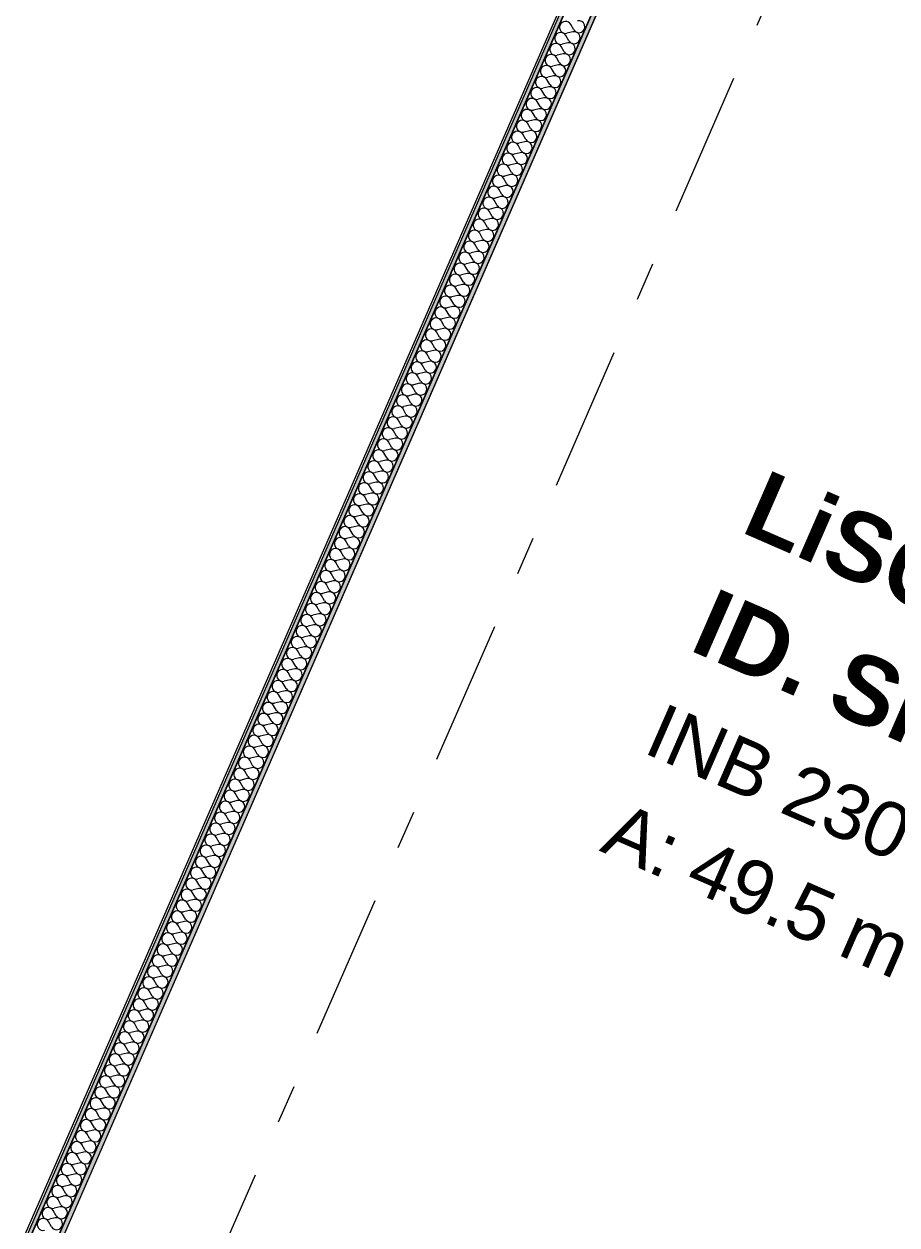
# Model space of a CAD drawing. Header units: millimetres. Extents: x -50172 to 68897, y -80883 to 956680.
# Drawn here: x 7105 to 10295, y -33527 to -29136 of the extents above; entities that cross this region are included whole.
import ezdxf
from ezdxf.enums import TextEntityAlignment as Align

# ---------------------------------------------------------------- set-up
doc = ezdxf.new("R2010")
doc.units = ezdxf.units.MM
doc.header["$MEASUREMENT"] = 0
doc.linetypes.add('Double Dashed', pattern=[1093.611073, 529.166651, -211.666656, 141.111112, -211.666656])
for name, color, linetype in [('New_A-15-MG_Structural_Grid_Phase_2', 7, 'Continuous'), ('New_A-25-M_Wall_Int', 7, 'Continuous'), ('New_A-35-M_FFE-Zone', 7, 'Continuous')]:
    doc.layers.add(name, color=color, linetype=linetype)
for name, color, linetype, lineweight, true_color in [('New_A-15-MG_Structural_Grid_Phase_2_Pen_No__222', 7, 'Continuous', 13, 0x65af33), ('New_A-25-M_Wall_Int_Pen_No__107', 7, 'Continuous', 15, 0xa6a6a6), ('New_A-35-M_FFE-Zone_Pen_No__74', 7, 'Continuous', 20, 0x606060)]:
    doc.layers.add(name, color=color, linetype=linetype, lineweight=lineweight, true_color=true_color)
doc.layers.add('New_A-25-M_Wall_Int_Pen_No__1', color=7, linetype='Continuous', lineweight=13)
doc.layers.add('New_ArchiCAD Zone Stamps_Pen_No__9', color=7, linetype='Continuous', lineweight=13)
doc.styles.add('GENERATED_STYLE_2', font='')
doc.styles.add('GENERATED_STYLE_3', font='')
doc.styles.add('GENERATED_STYLE_4', font='')
doc.styles.get('GENERATED_STYLE_2').set_extended_font_data('Arial', bold=True)
doc.styles.get('GENERATED_STYLE_3').set_extended_font_data('Arial')
doc.styles.get('GENERATED_STYLE_4').set_extended_font_data('Swis721 BT')

# ---------------------------------------------------------------- blocks, each defined once
blk = doc.blocks.new('Research Area_ member of academic staff_INB 2306_11_1', base_point=(5896.8, -30607.2))
at = {"layer": 'New_A-35-M_FFE-Zone_Pen_No__74', "linetype": 'Continuous'}
blk.add_line((5913.2, -36304.7), (10189.3, -26498.4), dxfattribs=at)
at = {"layer": 'New_ArchiCAD Zone Stamps_Pen_No__9'}
for tag, height, style, p in [('zoneNameLine2', 250, 'GENERATED_STYLE_2', (4497, -33436.6)), ('ROOM_NAME', 250, 'GENERATED_STYLE_2', (4064.8, -33248.1)), ('DUMMY_650', 200, 'GENERATED_STYLE_3', (5636.6, -32973.9)), ('measuredAreaCode', 200, 'GENERATED_STYLE_3', (5289.2, -33770.6)), ('ROOM_NUMBER', 200, 'GENERATED_STYLE_3', (4929.1, -33613.6)), ('DUMMY_651', 133.3, 'GENERATED_STYLE_3', (5758.4, -32679.3)), ('DUMMY_649', 200, 'GENERATED_STYLE_3', (5423.2, -33463.2))]:
    blk.add_attdef(tag, text='', height=height, rotation=66.4404, dxfattribs=dict(at, style=style)).set_placement(p, align=Align.TOP_LEFT)
blk = doc.blocks.new('LiSC Research_INB 2307_16_1', base_point=(11980.1, -31648))
at = {"layer": 'New_A-35-M_FFE-Zone_Pen_No__74', "linetype": 'Continuous'}
blk.add_line((10305.5, -26557.2), (6032.4, -36356.7), dxfattribs=at)
at = {"layer": 'New_ArchiCAD Zone Stamps_Pen_No__9'}
for tag, height, style, p in [('ROOM_NAME', 250, 'GENERATED_STYLE_2', (9818.8, -30761.7)), ('zoneNameLine2', 250, 'GENERATED_STYLE_2', (9630.4, -31193.8)), ('ROOM_NUMBER', 200, 'GENERATED_STYLE_3', (9441.9, -31614.5)), ('measuredAreaCode', 200, 'GENERATED_STYLE_3', (9284.9, -31974.6)), ('DUMMY_649', 200, 'GENERATED_STYLE_3', (9592.3, -32108.7)), ('DUMMY_650', 200, 'GENERATED_STYLE_3', (10081.6, -32322.1)), ('DUMMY_651', 133.3, 'GENERATED_STYLE_3', (10360.9, -32428.6))]:
    blk.add_attdef(tag, text='', height=height, rotation=336.4404, dxfattribs=dict(at, style=style)).set_placement(p, align=Align.TOP_LEFT)
blk = doc.blocks.new('*X290')
at = {"layer": 'New_A-25-M_Wall_Int_Pen_No__107', "linetype": 'Continuous'}
for p, q in [((9114, -29156.5), (9103.2, -29137.4)), ((9096.5, -29196.6), (9085.7, -29177.6)), ((9110.5, -29164.5), (9089.2, -29169.5)), ((9075.5, -29244.8), (9054.1, -29249.8)), ((9079, -29236.8), (9068.1, -29217.7)), ((9093, -29204.6), (9071.6, -29209.7)), ((9057.9, -29285), (9036.6, -29290)), ((9061.4, -29276.9), (9050.6, -29257.9)), ((9040.4, -29325.1), (9019.1, -29330.2)), ((9043.9, -29317.1), (9033.1, -29298)), ((9008.9, -29397.4), (8998.1, -29378.4)), ((9022.9, -29365.3), (9001.6, -29370.3)), ((9026.4, -29357.2), (9015.6, -29338.2)), ((8991.4, -29437.6), (8980.6, -29418.5)), ((9005.4, -29405.4), (8984.1, -29410.5)), ((8973.9, -29477.7), (8963.1, -29458.7)), ((8987.9, -29445.6), (8966.6, -29450.6)), ((8956.4, -29517.9), (8945.6, -29498.8)), ((8970.4, -29485.8), (8949.1, -29490.8)), ((8938.9, -29558), (8928.1, -29539)), ((8952.9, -29525.9), (8931.6, -29531)), ((8921.4, -29598.2), (8910.5, -29579.1)), ((8935.4, -29566.1), (8914, -29571.1)), ((8903.8, -29638.4), (8893, -29619.3)), ((8917.9, -29606.2), (8896.5, -29611.3)), ((8882.8, -29686.5), (8861.5, -29691.6)), ((8886.3, -29678.5), (8875.5, -29659.5)), ((8900.3, -29646.4), (8879, -29651.4)), ((8865.3, -29726.7), (8844, -29731.7)), ((8868.8, -29718.7), (8858, -29699.6)), ((8847.8, -29766.9), (8826.5, -29771.9)), ((8851.3, -29758.8), (8840.5, -29739.8)), ((8830.3, -29807), (8809, -29812.1)), ((8833.8, -29799), (8823, -29779.9)), ((8798.8, -29879.3), (8788, -29860.2)), ((8812.8, -29847.2), (8791.5, -29852.2)), ((8816.3, -29839.1), (8805.5, -29820.1)), ((8781.3, -29919.5), (8770.5, -29900.4)), ((8795.3, -29887.3), (8774, -29892.4)), ((8763.8, -29959.6), (8752.9, -29940.6)), ((8777.8, -29927.5), (8756.5, -29932.5)), ((8746.2, -29999.8), (8735.4, -29980.7)), ((8760.3, -29967.6), (8738.9, -29972.7)), ((8728.7, -30039.9), (8717.9, -30020.9)), ((8742.7, -30007.8), (8721.4, -30012.8)), ((8711.2, -30080.1), (8700.4, -30061)), ((8725.2, -30048), (8703.9, -30053)), ((8693.7, -30120.2), (8682.9, -30101.2)), ((8707.7, -30088.1), (8686.4, -30093.2)), ((8672.7, -30168.4), (8651.4, -30173.5)), ((8676.2, -30160.4), (8665.4, -30141.4)), ((8690.2, -30128.3), (8668.9, -30133.3)), ((8655.2, -30208.6), (8633.9, -30213.6)), ((8658.7, -30200.6), (8647.9, -30181.5)), ((8637.7, -30248.7), (8616.4, -30253.8)), ((8641.2, -30240.7), (8630.4, -30221.7)), ((8606.2, -30321), (8595.4, -30302)), ((8620.2, -30288.9), (8598.9, -30293.9)), ((8623.7, -30280.9), (8612.9, -30261.8)), ((8588.7, -30361.2), (8577.8, -30342.1)), ((8602.7, -30329.1), (8581.3, -30334.1)), ((8571.1, -30401.3), (8560.3, -30382.3)), ((8585.1, -30369.2), (8563.8, -30374.3)), ((8553.6, -30441.5), (8542.8, -30422.5)), ((8567.6, -30409.4), (8546.3, -30414.4)), ((8536.1, -30481.7), (8525.3, -30462.6)), ((8550.1, -30449.5), (8528.8, -30454.6)), ((8518.6, -30521.8), (8507.8, -30502.8)), ((8532.6, -30489.7), (8511.3, -30494.7)), ((8501.1, -30562), (8490.3, -30542.9)), ((8515.1, -30529.9), (8493.8, -30534.9)), ((8483.6, -30602.1), (8472.8, -30583.1)), ((8497.6, -30570), (8476.3, -30575.1)), ((8462.6, -30650.3), (8441.3, -30655.4)), ((8466.1, -30642.3), (8455.3, -30623.2)), ((8480.1, -30610.2), (8458.8, -30615.2)), ((8445.1, -30690.5), (8423.7, -30695.5)), ((8448.6, -30682.5), (8437.8, -30663.4)), ((8427.6, -30730.6), (8406.2, -30735.7)), ((8431.1, -30722.6), (8420.2, -30703.6)), ((8396, -30802.9), (8385.2, -30783.9)), ((8410, -30770.8), (8388.7, -30775.8)), ((8413.5, -30762.8), (8402.7, -30743.7)), ((8378.5, -30843.1), (8367.7, -30824)), ((8392.5, -30811), (8371.2, -30816)), ((8361, -30883.2), (8350.2, -30864.2)), ((8375, -30851.1), (8353.7, -30856.2)), ((8343.5, -30923.4), (8332.7, -30904.3)), ((8357.5, -30891.3), (8336.2, -30896.3)), ((8326, -30963.6), (8315.2, -30944.5)), ((8340, -30931.4), (8318.7, -30936.5)), ((8308.5, -31003.7), (8297.7, -30984.7)), ((8322.5, -30971.6), (8301.2, -30976.6)), ((8291, -31043.9), (8280.2, -31024.8)), ((8305, -31011.7), (8283.7, -31016.8)), ((8270, -31092.1), (8248.6, -31097.1)), ((8273.5, -31084), (8262.6, -31065)), ((8287.5, -31051.9), (8266.1, -31056.9)), ((8252.4, -31132.2), (8231.1, -31137.3)), ((8255.9, -31124.2), (8245.1, -31105.1)), ((8234.9, -31172.4), (8213.6, -31177.4)), ((8238.4, -31164.3), (8227.6, -31145.3)), ((8217.4, -31212.5), (8196.1, -31217.6)), ((8220.9, -31204.5), (8210.1, -31185.5)), ((8185.9, -31284.8), (8175.1, -31265.8)), ((8199.9, -31252.7), (8178.6, -31257.7)), ((8203.4, -31244.7), (8192.6, -31225.6)), ((8168.4, -31325), (8157.6, -31305.9)), ((8182.4, -31292.9), (8161.1, -31297.9)), ((8150.9, -31365.1), (8140.1, -31346.1)), ((8164.9, -31333), (8143.6, -31338.1)), ((8133.4, -31405.3), (8122.6, -31386.2)), ((8147.4, -31373.2), (8126.1, -31378.2)), ((8115.9, -31445.5), (8105.1, -31426.4)), ((8129.9, -31413.3), (8108.6, -31418.4)), ((8098.3, -31485.6), (8087.5, -31466.6)), ((8112.4, -31453.5), (8091, -31458.5)), ((8080.8, -31525.8), (8070, -31506.7)), ((8094.8, -31493.6), (8073.5, -31498.7)), ((8059.8, -31574), (8038.5, -31579)), ((8063.3, -31565.9), (8052.5, -31546.9)), ((8077.3, -31533.8), (8056, -31538.8)), ((8042.3, -31614.1), (8021, -31619.2)), ((8045.8, -31606.1), (8035, -31587)), ((8024.8, -31654.3), (8003.5, -31659.3)), ((8028.3, -31646.2), (8017.5, -31627.2)), ((7993.3, -31726.6), (7982.5, -31707.5)), ((8007.3, -31694.4), (7986, -31699.5)), ((8010.8, -31686.4), (8000, -31667.3)), ((7975.8, -31766.7), (7965, -31747.7)), ((7989.8, -31734.6), (7968.5, -31739.6)), ((7958.3, -31806.9), (7947.5, -31787.8)), ((7972.3, -31774.7), (7951, -31779.8)), ((7940.8, -31847), (7929.9, -31828)), ((7954.8, -31814.9), (7933.4, -31819.9)), ((7923.2, -31887.2), (7912.4, -31868.1)), ((7937.2, -31855.1), (7915.9, -31860.1)), ((7905.7, -31927.3), (7894.9, -31908.3)), ((7919.7, -31895.2), (7898.4, -31900.3)), ((7888.2, -31967.5), (7877.4, -31948.5)), ((7902.2, -31935.4), (7880.9, -31940.4)), ((7870.7, -32007.7), (7859.9, -31988.6)), ((7884.7, -31975.5), (7863.4, -31980.6)), ((7849.7, -32055.8), (7828.4, -32060.9)), ((7853.2, -32047.8), (7842.4, -32028.8)), ((7867.2, -32015.7), (7845.9, -32020.7)), ((7832.2, -32096), (7810.9, -32101)), ((7835.7, -32088), (7824.9, -32068.9)), ((7814.7, -32136.2), (7793.4, -32141.2)), ((7818.2, -32128.1), (7807.4, -32109.1)), ((7783.2, -32208.4), (7772.3, -32189.4)), ((7797.2, -32176.3), (7775.8, -32181.4)), ((7800.7, -32168.3), (7789.9, -32149.2)), ((7765.6, -32248.6), (7754.8, -32229.6)), ((7779.7, -32216.5), (7758.3, -32221.5)), ((7748.1, -32288.8), (7737.3, -32269.7)), ((7762.1, -32256.6), (7740.8, -32261.7)), ((7730.6, -32328.9), (7719.8, -32309.9)), ((7744.6, -32296.8), (7723.3, -32301.8)), ((7713.1, -32369.1), (7702.3, -32350)), ((7727.1, -32337), (7705.8, -32342)), ((7695.6, -32409.2), (7684.8, -32390.2)), ((7709.6, -32377.1), (7688.3, -32382.2)), ((7678.1, -32449.4), (7667.3, -32430.3)), ((7692.1, -32417.3), (7670.8, -32422.3)), ((7657.1, -32497.6), (7635.8, -32502.6)), ((7660.6, -32489.6), (7649.8, -32470.5)), ((7674.6, -32457.4), (7653.3, -32462.5)), ((7639.6, -32537.7), (7618.3, -32542.8)), ((7643.1, -32529.7), (7632.3, -32510.7)), ((7622.1, -32577.9), (7600.7, -32582.9)), ((7625.6, -32569.9), (7614.7, -32550.8)), ((7604.5, -32618.1), (7583.2, -32623.1)), ((7608, -32610), (7597.2, -32591)), ((7573, -32690.3), (7562.2, -32671.3)), ((7587, -32658.2), (7565.7, -32663.3)), ((7590.5, -32650.2), (7579.7, -32631.1)), ((7555.5, -32730.5), (7544.7, -32711.4)), ((7569.5, -32698.4), (7548.2, -32703.4)), ((7538, -32770.7), (7527.2, -32751.6)), ((7552, -32738.5), (7530.7, -32743.6)), ((7520.5, -32810.8), (7509.7, -32791.8)), ((7534.5, -32778.7), (7513.2, -32783.7)), ((7503, -32851), (7492.2, -32831.9)), ((7517, -32818.8), (7495.7, -32823.9)), ((7485.5, -32891.1), (7474.7, -32872.1)), ((7499.5, -32859), (7478.2, -32864)), ((7468, -32931.3), (7457.2, -32912.2)), ((7482, -32899.2), (7460.7, -32904.2)), ((7446.9, -32979.5), (7425.6, -32984.5)), ((7450.5, -32971.4), (7439.6, -32952.4)), ((7464.5, -32939.3), (7443.1, -32944.4)), ((7429.4, -33019.6), (7408.1, -33024.7)), ((7432.9, -33011.6), (7422.1, -32992.6)), ((7411.9, -33059.8), (7390.6, -33064.8)), ((7415.4, -33051.8), (7404.6, -33032.7)), ((7394.4, -33100), (7373.1, -33105)), ((7397.9, -33091.9), (7387.1, -33072.9)), ((7362.9, -33172.2), (7352.1, -33153.2)), ((7376.9, -33140.1), (7355.6, -33145.2)), ((7380.4, -33132.1), (7369.6, -33113)), ((7345.4, -33212.4), (7334.6, -33193.3)), ((7359.4, -33180.3), (7338.1, -33185.3)), ((7327.9, -33252.6), (7317.1, -33233.5)), ((7341.9, -33220.4), (7320.6, -33225.5)), ((7310.4, -33292.7), (7299.6, -33273.7)), ((7324.4, -33260.6), (7303.1, -33265.6)), ((7292.9, -33332.9), (7282, -33313.8)), ((7306.9, -33300.7), (7285.5, -33305.8)), ((7275.3, -33373), (7264.5, -33354)), ((7289.4, -33340.9), (7268, -33345.9)), ((7257.8, -33413.2), (7247, -33394.1)), ((7271.8, -33381.1), (7250.5, -33386.1)), ((7236.8, -33461.4), (7215.5, -33466.4)), ((7240.3, -33453.3), (7229.5, -33434.3)), ((7254.3, -33421.2), (7233, -33426.3)), ((7219.3, -33501.5), (7198, -33506.6)), ((7222.8, -33493.5), (7212, -33474.4)), ((7205.3, -33533.7), (7194.5, -33514.6))]:
    blk.add_line(p, q, dxfattribs=at)
for centre, start, end in [((9084.1, -29148.2), 156.4404, 283.3103), ((9084.1, -29148.2), 29.5705, 156.4404), ((9133, -29145.6), 209.5705, 103.3103), ((9066.6, -29188.4), 156.4404, 283.3103), ((9066.6, -29188.4), 29.5705, 156.4404), ((9098, -29226), 209.5705, 103.3103), ((9115.5, -29185.8), 209.5705, 103.3103), ((9031.6, -29268.7), 29.5705, 156.4404), ((9049.1, -29228.5), 156.4404, 283.3103), ((9049.1, -29228.5), 29.5705, 156.4404), ((9080.5, -29266.1), 209.5705, 103.3103), ((9014.1, -29308.8), 29.5705, 156.4404), ((9031.6, -29268.7), 156.4404, 283.3103), ((9063, -29306.3), 209.5705, 103.3103), ((8996.6, -29349), 29.5705, 156.4404), ((9014.1, -29308.8), 156.4404, 283.3103), ((9045.5, -29346.4), 209.5705, 103.3103), ((8979, -29389.2), 29.5705, 156.4404), ((8996.6, -29349), 156.4404, 283.3103), ((9028, -29386.6), 209.5705, 103.3103), ((8961.5, -29429.3), 156.4404, 283.3103), ((8961.5, -29429.3), 29.5705, 156.4404), ((8979, -29389.2), 156.4404, 283.3103), ((9010.5, -29426.8), 209.5705, 103.3103), ((8944, -29469.5), 156.4404, 283.3103), ((8944, -29469.5), 29.5705, 156.4404), ((8992.9, -29466.9), 209.5705, 103.3103), ((8926.5, -29509.6), 156.4404, 283.3103), ((8926.5, -29509.6), 29.5705, 156.4404), ((8975.4, -29507.1), 209.5705, 103.3103), ((8909, -29549.8), 156.4404, 283.3103), ((8909, -29549.8), 29.5705, 156.4404), ((8957.9, -29547.2), 209.5705, 103.3103), ((8891.5, -29590), 156.4404, 283.3103), ((8891.5, -29590), 29.5705, 156.4404), ((8940.4, -29587.4), 209.5705, 103.3103), ((8874, -29630.1), 156.4404, 283.3103), ((8874, -29630.1), 29.5705, 156.4404), ((8922.9, -29627.5), 209.5705, 103.3103), ((8856.5, -29670.3), 156.4404, 283.3103), ((8856.5, -29670.3), 29.5705, 156.4404), ((8887.9, -29707.9), 209.5705, 103.3103), ((8905.4, -29667.7), 209.5705, 103.3103), ((8821.5, -29750.6), 29.5705, 156.4404), ((8839, -29710.4), 156.4404, 283.3103), ((8839, -29710.4), 29.5705, 156.4404), ((8870.4, -29748), 209.5705, 103.3103), ((8803.9, -29790.7), 29.5705, 156.4404), ((8821.5, -29750.6), 156.4404, 283.3103), ((8852.9, -29788.2), 209.5705, 103.3103), ((8786.4, -29830.9), 29.5705, 156.4404), ((8803.9, -29790.7), 156.4404, 283.3103), ((8835.3, -29828.3), 209.5705, 103.3103), ((8768.9, -29871.1), 156.4404, 283.3103), ((8768.9, -29871.1), 29.5705, 156.4404), ((8786.4, -29830.9), 156.4404, 283.3103), ((8817.8, -29868.5), 209.5705, 103.3103), ((8751.4, -29911.2), 156.4404, 283.3103), ((8751.4, -29911.2), 29.5705, 156.4404), ((8800.3, -29908.6), 209.5705, 103.3103), ((8733.9, -29951.4), 156.4404, 283.3103), ((8733.9, -29951.4), 29.5705, 156.4404), ((8782.8, -29948.8), 209.5705, 103.3103), ((8716.4, -29991.5), 156.4404, 283.3103), ((8716.4, -29991.5), 29.5705, 156.4404), ((8765.3, -29989), 209.5705, 103.3103), ((8698.9, -30031.7), 156.4404, 283.3103), ((8698.9, -30031.7), 29.5705, 156.4404), ((8747.8, -30029.1), 209.5705, 103.3103), ((8681.4, -30071.8), 156.4404, 283.3103), ((8681.4, -30071.8), 29.5705, 156.4404), ((8730.3, -30069.3), 209.5705, 103.3103), ((8663.9, -30112), 156.4404, 283.3103), ((8663.9, -30112), 29.5705, 156.4404), ((8712.8, -30109.4), 209.5705, 103.3103), ((8628.8, -30192.3), 29.5705, 156.4404), ((8646.3, -30152.2), 156.4404, 283.3103), ((8646.3, -30152.2), 29.5705, 156.4404), ((8677.7, -30189.7), 209.5705, 103.3103), ((8695.3, -30149.6), 209.5705, 103.3103), ((8611.3, -30232.5), 29.5705, 156.4404), ((8628.8, -30192.3), 156.4404, 283.3103), ((8660.2, -30229.9), 209.5705, 103.3103), ((8593.8, -30272.6), 29.5705, 156.4404), ((8611.3, -30232.5), 156.4404, 283.3103), ((8642.7, -30270.1), 209.5705, 103.3103), ((8576.3, -30312.8), 29.5705, 156.4404), ((8593.8, -30272.6), 156.4404, 283.3103), ((8625.2, -30310.2), 209.5705, 103.3103), ((8558.8, -30352.9), 156.4404, 283.3103), ((8558.8, -30352.9), 29.5705, 156.4404), ((8576.3, -30312.8), 156.4404, 283.3103), ((8607.7, -30350.4), 209.5705, 103.3103), ((8541.3, -30393.1), 156.4404, 283.3103), ((8541.3, -30393.1), 29.5705, 156.4404), ((8590.2, -30390.5), 209.5705, 103.3103), ((8523.8, -30433.3), 156.4404, 283.3103), ((8523.8, -30433.3), 29.5705, 156.4404), ((8572.7, -30430.7), 209.5705, 103.3103), ((8506.3, -30473.4), 156.4404, 283.3103), ((8506.3, -30473.4), 29.5705, 156.4404), ((8555.2, -30470.9), 209.5705, 103.3103), ((8488.7, -30513.6), 156.4404, 283.3103), ((8488.7, -30513.6), 29.5705, 156.4404), ((8537.7, -30511), 209.5705, 103.3103), ((8471.2, -30553.7), 156.4404, 283.3103), ((8471.2, -30553.7), 29.5705, 156.4404), ((8520.1, -30551.2), 209.5705, 103.3103), ((8453.7, -30593.9), 156.4404, 283.3103), ((8453.7, -30593.9), 29.5705, 156.4404), ((8485.1, -30631.5), 209.5705, 103.3103), ((8502.6, -30591.3), 209.5705, 103.3103), ((8418.7, -30674.2), 29.5705, 156.4404), ((8436.2, -30634.1), 156.4404, 283.3103), ((8436.2, -30634.1), 29.5705, 156.4404), ((8467.6, -30671.6), 209.5705, 103.3103), ((8401.2, -30714.4), 29.5705, 156.4404), ((8418.7, -30674.2), 156.4404, 283.3103), ((8450.1, -30711.8), 209.5705, 103.3103), ((8383.7, -30754.5), 29.5705, 156.4404), ((8401.2, -30714.4), 156.4404, 283.3103), ((8432.6, -30752), 209.5705, 103.3103), ((8366.2, -30794.7), 29.5705, 156.4404), ((8383.7, -30754.5), 156.4404, 283.3103), ((8415.1, -30792.1), 209.5705, 103.3103), ((8348.7, -30834.8), 156.4404, 283.3103), ((8348.7, -30834.8), 29.5705, 156.4404), ((8366.2, -30794.7), 156.4404, 283.3103), ((8397.6, -30832.3), 209.5705, 103.3103), ((8331.1, -30875), 156.4404, 283.3103), ((8331.1, -30875), 29.5705, 156.4404), ((8380.1, -30872.4), 209.5705, 103.3103), ((8313.6, -30915.2), 156.4404, 283.3103), ((8313.6, -30915.2), 29.5705, 156.4404), ((8362.6, -30912.6), 209.5705, 103.3103), ((8296.1, -30955.3), 156.4404, 283.3103), ((8296.1, -30955.3), 29.5705, 156.4404), ((8345, -30952.7), 209.5705, 103.3103), ((8278.6, -30995.5), 156.4404, 283.3103), ((8278.6, -30995.5), 29.5705, 156.4404), ((8327.5, -30992.9), 209.5705, 103.3103), ((8261.1, -31035.6), 156.4404, 283.3103), ((8261.1, -31035.6), 29.5705, 156.4404), ((8310, -31033.1), 209.5705, 103.3103), ((8243.6, -31075.8), 156.4404, 283.3103), ((8243.6, -31075.8), 29.5705, 156.4404), ((8275, -31113.4), 209.5705, 103.3103), ((8292.5, -31073.2), 209.5705, 103.3103), ((8208.6, -31156.1), 29.5705, 156.4404), ((8226.1, -31115.9), 156.4404, 283.3103), ((8226.1, -31115.9), 29.5705, 156.4404), ((8257.5, -31153.5), 209.5705, 103.3103), ((8191.1, -31196.3), 29.5705, 156.4404), ((8208.6, -31156.1), 156.4404, 283.3103), ((8240, -31193.7), 209.5705, 103.3103), ((8173.6, -31236.4), 29.5705, 156.4404), ((8191.1, -31196.3), 156.4404, 283.3103), ((8222.5, -31233.9), 209.5705, 103.3103), ((8156, -31276.6), 156.4404, 283.3103), ((8156, -31276.6), 29.5705, 156.4404), ((8173.6, -31236.4), 156.4404, 283.3103), ((8205, -31274), 209.5705, 103.3103), ((8138.5, -31316.7), 156.4404, 283.3103), ((8138.5, -31316.7), 29.5705, 156.4404), ((8187.4, -31314.2), 209.5705, 103.3103), ((8121, -31356.9), 156.4404, 283.3103), ((8121, -31356.9), 29.5705, 156.4404), ((8169.9, -31354.3), 209.5705, 103.3103), ((8103.5, -31397.1), 156.4404, 283.3103), ((8103.5, -31397.1), 29.5705, 156.4404), ((8152.4, -31394.5), 209.5705, 103.3103), ((8086, -31437.2), 156.4404, 283.3103), ((8086, -31437.2), 29.5705, 156.4404), ((8134.9, -31434.6), 209.5705, 103.3103), ((8068.5, -31477.4), 156.4404, 283.3103), ((8068.5, -31477.4), 29.5705, 156.4404), ((8117.4, -31474.8), 209.5705, 103.3103), ((8051, -31517.5), 156.4404, 283.3103), ((8051, -31517.5), 29.5705, 156.4404), ((8099.9, -31515), 209.5705, 103.3103), ((8033.5, -31557.7), 156.4404, 283.3103), ((8033.5, -31557.7), 29.5705, 156.4404), ((8064.9, -31595.3), 209.5705, 103.3103), ((8082.4, -31555.1), 209.5705, 103.3103), ((7998.4, -31638), 29.5705, 156.4404), ((8016, -31597.8), 156.4404, 283.3103), ((8016, -31597.8), 29.5705, 156.4404), ((8047.4, -31635.4), 209.5705, 103.3103), ((7980.9, -31678.2), 29.5705, 156.4404), ((7998.4, -31638), 156.4404, 283.3103), ((8029.8, -31675.6), 209.5705, 103.3103), ((7963.4, -31718.3), 29.5705, 156.4404), ((7980.9, -31678.2), 156.4404, 283.3103), ((8012.3, -31715.7), 209.5705, 103.3103), ((7945.9, -31758.5), 156.4404, 283.3103), ((7945.9, -31758.5), 29.5705, 156.4404), ((7963.4, -31718.3), 156.4404, 283.3103), ((7994.8, -31755.9), 209.5705, 103.3103), ((7928.4, -31798.6), 156.4404, 283.3103), ((7928.4, -31798.6), 29.5705, 156.4404), ((7977.3, -31796.1), 209.5705, 103.3103), ((7910.9, -31838.8), 156.4404, 283.3103), ((7910.9, -31838.8), 29.5705, 156.4404), ((7959.8, -31836.2), 209.5705, 103.3103), ((7893.4, -31878.9), 156.4404, 283.3103), ((7893.4, -31878.9), 29.5705, 156.4404), ((7942.3, -31876.4), 209.5705, 103.3103), ((7875.9, -31919.1), 156.4404, 283.3103), ((7875.9, -31919.1), 29.5705, 156.4404), ((7924.8, -31916.5), 209.5705, 103.3103), ((7858.4, -31959.3), 156.4404, 283.3103), ((7858.4, -31959.3), 29.5705, 156.4404), ((7907.3, -31956.7), 209.5705, 103.3103), ((7840.8, -31999.4), 156.4404, 283.3103), ((7840.8, -31999.4), 29.5705, 156.4404), ((7889.8, -31996.8), 209.5705, 103.3103), ((7805.8, -32079.7), 29.5705, 156.4404), ((7823.3, -32039.6), 156.4404, 283.3103), ((7823.3, -32039.6), 29.5705, 156.4404), ((7854.7, -32077.2), 209.5705, 103.3103), ((7872.2, -32037), 209.5705, 103.3103), ((7788.3, -32119.9), 29.5705, 156.4404), ((7805.8, -32079.7), 156.4404, 283.3103), ((7837.2, -32117.3), 209.5705, 103.3103), ((7770.8, -32160), 29.5705, 156.4404), ((7788.3, -32119.9), 156.4404, 283.3103), ((7819.7, -32157.5), 209.5705, 103.3103), ((7753.3, -32200.2), 29.5705, 156.4404), ((7770.8, -32160), 156.4404, 283.3103), ((7802.2, -32197.6), 209.5705, 103.3103), ((7735.8, -32240.4), 156.4404, 283.3103), ((7735.8, -32240.4), 29.5705, 156.4404), ((7753.3, -32200.2), 156.4404, 283.3103), ((7784.7, -32237.8), 209.5705, 103.3103), ((7718.3, -32280.5), 156.4404, 283.3103), ((7718.3, -32280.5), 29.5705, 156.4404), ((7767.2, -32278), 209.5705, 103.3103), ((7700.8, -32320.7), 156.4404, 283.3103), ((7700.8, -32320.7), 29.5705, 156.4404), ((7749.7, -32318.1), 209.5705, 103.3103), ((7683.3, -32360.8), 156.4404, 283.3103), ((7683.3, -32360.8), 29.5705, 156.4404), ((7732.2, -32358.3), 209.5705, 103.3103), ((7665.7, -32401), 156.4404, 283.3103), ((7665.7, -32401), 29.5705, 156.4404), ((7714.7, -32398.4), 209.5705, 103.3103), ((7648.2, -32441.2), 156.4404, 283.3103), ((7648.2, -32441.2), 29.5705, 156.4404), ((7697.1, -32438.6), 209.5705, 103.3103), ((7630.7, -32481.3), 156.4404, 283.3103), ((7630.7, -32481.3), 29.5705, 156.4404), ((7662.1, -32518.9), 209.5705, 103.3103), ((7679.6, -32478.7), 209.5705, 103.3103), ((7595.7, -32561.6), 29.5705, 156.4404), ((7613.2, -32521.5), 156.4404, 283.3103), ((7613.2, -32521.5), 29.5705, 156.4404), ((7644.6, -32559.1), 209.5705, 103.3103), ((7578.2, -32601.8), 29.5705, 156.4404), ((7595.7, -32561.6), 156.4404, 283.3103), ((7627.1, -32599.2), 209.5705, 103.3103), ((7560.7, -32641.9), 29.5705, 156.4404), ((7578.2, -32601.8), 156.4404, 283.3103), ((7609.6, -32639.4), 209.5705, 103.3103), ((7543.2, -32682.1), 156.4404, 283.3103), ((7543.2, -32682.1), 29.5705, 156.4404), ((7560.7, -32641.9), 156.4404, 283.3103), ((7592.1, -32679.5), 209.5705, 103.3103), ((7525.7, -32722.3), 156.4404, 283.3103), ((7525.7, -32722.3), 29.5705, 156.4404), ((7574.6, -32719.7), 209.5705, 103.3103), ((7508.1, -32762.4), 156.4404, 283.3103), ((7508.1, -32762.4), 29.5705, 156.4404), ((7557.1, -32759.8), 209.5705, 103.3103), ((7490.6, -32802.6), 156.4404, 283.3103), ((7490.6, -32802.6), 29.5705, 156.4404), ((7539.5, -32800), 209.5705, 103.3103), ((7473.1, -32842.7), 156.4404, 283.3103), ((7473.1, -32842.7), 29.5705, 156.4404), ((7522, -32840.2), 209.5705, 103.3103), ((7455.6, -32882.9), 156.4404, 283.3103), ((7455.6, -32882.9), 29.5705, 156.4404), ((7504.5, -32880.3), 209.5705, 103.3103), ((7438.1, -32923), 156.4404, 283.3103), ((7438.1, -32923), 29.5705, 156.4404), ((7487, -32920.5), 209.5705, 103.3103), ((7420.6, -32963.2), 156.4404, 283.3103), ((7420.6, -32963.2), 29.5705, 156.4404), ((7452, -33000.8), 209.5705, 103.3103), ((7469.5, -32960.6), 209.5705, 103.3103), ((7385.6, -33043.5), 29.5705, 156.4404), ((7403.1, -33003.4), 156.4404, 283.3103), ((7403.1, -33003.4), 29.5705, 156.4404), ((7434.5, -33041), 209.5705, 103.3103), ((7368.1, -33083.7), 29.5705, 156.4404), ((7385.6, -33043.5), 156.4404, 283.3103), ((7417, -33081.1), 209.5705, 103.3103), ((7350.5, -33123.8), 29.5705, 156.4404), ((7368.1, -33083.7), 156.4404, 283.3103), ((7399.5, -33121.3), 209.5705, 103.3103), ((7333, -33164), 156.4404, 283.3103), ((7333, -33164), 29.5705, 156.4404), ((7350.5, -33123.8), 156.4404, 283.3103), ((7381.9, -33161.4), 209.5705, 103.3103), ((7315.5, -33204.2), 156.4404, 283.3103), ((7315.5, -33204.2), 29.5705, 156.4404), ((7364.4, -33201.6), 209.5705, 103.3103), ((7298, -33244.3), 156.4404, 283.3103), ((7298, -33244.3), 29.5705, 156.4404), ((7346.9, -33241.7), 209.5705, 103.3103), ((7280.5, -33284.5), 156.4404, 283.3103), ((7280.5, -33284.5), 29.5705, 156.4404), ((7329.4, -33281.9), 209.5705, 103.3103), ((7263, -33324.6), 156.4404, 283.3103), ((7263, -33324.6), 29.5705, 156.4404), ((7311.9, -33322.1), 209.5705, 103.3103), ((7245.5, -33364.8), 156.4404, 283.3103), ((7245.5, -33364.8), 29.5705, 156.4404), ((7294.4, -33362.2), 209.5705, 103.3103), ((7228, -33404.9), 156.4404, 283.3103), ((7228, -33404.9), 29.5705, 156.4404), ((7276.9, -33402.4), 209.5705, 103.3103), ((7192.9, -33485.3), 29.5705, 156.4404), ((7210.5, -33445.1), 156.4404, 283.3103), ((7210.5, -33445.1), 29.5705, 156.4404), ((7241.9, -33482.7), 209.5705, 103.3103), ((7259.4, -33442.5), 209.5705, 103.3103), ((7175.4, -33525.4), 29.5705, 156.4404), ((7192.9, -33485.3), 156.4404, 283.3103), ((7224.4, -33522.8), 209.5705, 103.3103), ((7175.4, -33525.4), 156.4404, 283.3103)]:
    blk.add_arc(centre, 21.9, start, end, dxfattribs=at)
blk = doc.blocks.new('Wall_38_1', base_point=(6032.4, -36356.7))
at = {"layer": 'New_A-25-M_Wall_Int_Pen_No__107', "linetype": 'Continuous'}
for points in [[(5932.5, -36313.1), (10208.5, -26506.8), (10194.8, -26500.8), (5918.7, -36307.1)], [(6032.4, -36356.7), (10308.4, -26550.4), (10294.7, -26544.4), (6018.7, -36350.7)]]:
    blk.add_hatch(color=256, dxfattribs=at).paths.add_polyline_path(points)
at = {"layer": 'New_A-25-M_Wall_Int_Pen_No__107', "linetype": 'Continuous', "lineweight": 0, "true_color": 0x535353}
for points in [[(5933.4, -36313.5), (10209.4, -26507.2), (10208.5, -26506.8), (5932.5, -36313.1)], [(6018.7, -36350.7), (10294.7, -26544.4), (10293.8, -26544), (6017.7, -36350.3)]]:
    blk.add_hatch(color=251, dxfattribs=at).paths.add_polyline_path(points)
at = {"layer": 'New_A-25-M_Wall_Int_Pen_No__1', "linetype": 'Continuous'}
for p, q in [((5932.5, -36313.1), (10208.5, -26506.8)), ((5933.4, -36313.5), (10209.4, -26507.2)), ((6017.7, -36350.3), (10293.8, -26544)), ((6018.7, -36350.7), (10294.7, -26544.4))]:
    blk.add_line(p, q, dxfattribs=at)
at = {"layer": 'New_A-25-M_Wall_Int_Pen_No__1', "linetype": 'Continuous', "flags": 128}
for points in [[(10194.8, -26500.8), (5918.7, -36307.1)], [(6032.4, -36356.7), (10308.4, -26550.4)]]:
    blk.add_lwpolyline(points, dxfattribs=at)
at = {"layer": 'New_A-25-M_Wall_Int', "color": 250, "lineweight": 50, "true_color": 0x2a2a2a}
blk.add_blockref('*X290', (0, 0), dxfattribs=at)
blk = doc.blocks.new('Standard grid marker_31')
at = {"layer": 'New_A-15-MG_Structural_Grid_Phase_2_Pen_No__222', "linetype": 'Double Dashed'}
blk.add_line((2211.6, 0), (53472.7, 0), dxfattribs=at)
at = {"layer": 'New_A-15-MG_Structural_Grid_Phase_2_Pen_No__222', "style": 'GENERATED_STYLE_4'}
for tag, p in [('AC_MarkerText_1_0', (-500, 1206.2)), ('AC_MarkerText_1_1', (56184.2, 1206.2))]:
    blk.add_attdef(tag, text='', height=350, rotation=270, dxfattribs=at).set_placement(p, align=Align.MIDDLE_CENTER)

msp = doc.modelspace()

# ---------------------------------------------------------------- block references
at = {"layer": 'New_A-15-MG_Structural_Grid_Phase_2', "color": 8, "linetype": 'Continuous', "lineweight": 15, "zscale": 1000, "rotation": 66.44041158399293}
msp.add_blockref('Standard grid marker_31', (-2323.9, -56907.5), dxfattribs=at)
at = {"layer": 'New_A-25-M_Wall_Int', "color": 250, "lineweight": 50, "true_color": 0x2a2a2a}
msp.add_blockref('Wall_38_1', (6032.4, -36356.7), dxfattribs=at)
at = {"layer": 'New_A-35-M_FFE-Zone', "linetype": 'Continuous'}
msp.add_blockref('Research Area_ member of academic staff_INB 2306_11_1', (5896.8, -30607.2), dxfattribs=at)
ref = msp.add_blockref('LiSC Research_INB 2307_16_1', (11980.1, -31648), dxfattribs=at)
ref.add_attrib('ROOM_NAME', 'LiSC Research', dxfattribs={"layer": 'New_ArchiCAD Zone Stamps_Pen_No__9', "color": 7, "height": 250, "rotation": 336.4404, "style": 'GENERATED_STYLE_2'}).set_placement((9818.8, -30761.7), align=Align.TOP_LEFT)
ref.add_attrib('ROOM_NUMBER', 'INB 2307', dxfattribs={"layer": 'New_ArchiCAD Zone Stamps_Pen_No__9', "color": 7, "height": 200, "rotation": 336.4404, "style": 'GENERATED_STYLE_3'}).set_placement((9441.9, -31614.5), align=Align.TOP_LEFT)
ref.add_attrib('zoneNameLine2', 'ID. SF575', dxfattribs={"layer": 'New_ArchiCAD Zone Stamps_Pen_No__9', "color": 7, "height": 250, "rotation": 336.4404, "style": 'GENERATED_STYLE_2'}).set_placement((9630.4, -31193.8), align=Align.TOP_LEFT)
ref.add_attrib('measuredAreaCode', 'A: ', dxfattribs={"layer": 'New_ArchiCAD Zone Stamps_Pen_No__9', "color": 7, "height": 200, "rotation": 336.4404, "style": 'GENERATED_STYLE_3'}).set_placement((9284.9, -31974.6), align=Align.TOP_LEFT)
ref.add_attrib('DUMMY_649', '49.5', dxfattribs={"layer": 'New_ArchiCAD Zone Stamps_Pen_No__9', "color": 7, "height": 200, "rotation": 336.4404, "style": 'GENERATED_STYLE_3'}).set_placement((9592.3, -32108.7), align=Align.TOP_LEFT)
ref.add_attrib('DUMMY_650', ' m', dxfattribs={"layer": 'New_ArchiCAD Zone Stamps_Pen_No__9', "color": 7, "height": 200, "rotation": 336.4404, "style": 'GENERATED_STYLE_3'}).set_placement((10081.6, -32322.1), align=Align.TOP_LEFT)

doc.saveas('drawing.dxf')
